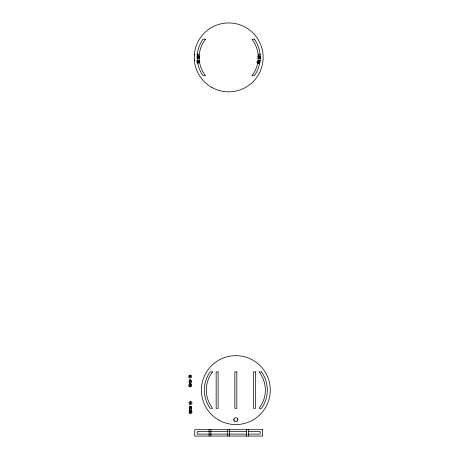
<?xml version="1.0" encoding="UTF-8"?>
<svg xmlns="http://www.w3.org/2000/svg" width="459" height="459" viewBox="0 0 459 459"><rect width="100%" height="100%" fill="white"/><g stroke="black" fill="none" stroke-linecap="round" stroke-linejoin="round"><path stroke-width="0.69" d="M189.458 382.99C187.846 378.457 192.545 378.457 190.933 382.99M189.785 409.485C188.173 404.953 192.872 404.953 191.26 409.485M198.058 56.841C197.399 55.637 198.747 56.669 198.672 55.757M189.802 384.705C187.978 378.491 192.413 378.491 190.588 384.705M190.129 411.201C189.481 412.991 189.733 404.161 190.915 406.984L190.915 411.907M190.588 380.488L190.514 380.838M190.915 407.007L190.789 407.414M198.225 55.769L197.909 56.141L197.886 55.757M190.933 380.488L190.714 381.268M191.26 407.035L190.944 407.89M258.417 55.769C257.264 58.247 260.127 54.873 259.117 57.926M190.049 385.411C189.177 386.099 190.933 387.08 189.647 386.145C188.529 383.661 192.166 384.401 190.56 386.369C190.422 386.644 189.349 383.644 190.72 385.738M190.376 411.907C189.366 413.031 191.437 413.444 191.26 411.803C190.864 409.348 188.643 412.452 190.496 413.037C191.604 412.394 188.976 411.384 191.219 411.551M233.958 419.056L233.958 420.22M237.682 420.318L237.687 418.969M258.245 56.549L258.692 56.268L258.796 56.79M258.87 57.576L258.968 57.094L258.778 57.341M198.546 56.784L198.649 56.509L198.546 57.128M198.512 56.279L198.328 55.769M197.886 55.763L197.542 56.75L197.944 57.685M191.214 385.686L191.191 385.112M258.199 56.245L258.985 56.25L258.784 55.774M258.354 62.097C257.281 61.466 259.771 61.678 258.647 62.103M190.37 376.529C191.288 375.33 189.108 375.083 190.049 376.552M190.703 403.025C191.627 401.809 189.406 401.608 190.376 403.048M198.133 61.621C199.803 63.359 197.307 58.66 198.116 62.699C200.267 62.544 197.892 58.827 197.542 61.621C197.399 63.313 199.43 62.464 198.454 61.638M198.546 57.725L199.011 56.801L198.672 55.803M196.871 54.214L198.988 54.214M258.411 54.214L260.534 54.214M199.177 56.164L197.209 56.164L197.209 58.626L199.177 58.626M257.568 56.164L260.196 56.164L260.196 58.626L257.568 58.626M259.123 60.577L260.534 60.577M228.043 431.638L197.209 431.638L197.209 434.099L228.043 434.099M229.357 431.638L246.414 431.638M248.382 431.638L260.196 431.638L260.196 434.099L248.382 434.099M229.357 434.099L246.414 434.099M191.179 412.291L190.686 411.912M190.256 408.011L189.785 407.035M190.342 385.411L190.542 385.692L190.588 385.365M189.774 381.395L189.458 380.488M198.058 56.291L198.058 57.186M190.256 407.414L190.129 407.03M248.285 429.693L248.285 436.05M246.512 429.693L246.512 436.05M229.586 429.693L229.586 436.05M227.813 429.693L227.813 436.05M210.888 429.693L210.888 436.05M209.12 429.693L209.12 436.05M194.748 54.214L194.748 55.011M194.748 59.779L194.748 60.577M199.418 57.289A1.475 1.475 0 0 1 198.495 57.811M197.921 57.782A1.475 1.475 0 0 1 197.135 57.289M259.593 55.757A1.475 1.475 0 0 1 259.128 58.207M257.763 62.091C258.618 64.289 259.335 61.787 258.101 62.585C259.628 64.874 259.031 58.528 257.763 62.091M189.802 376.529C190.921 378.233 190.433 374.573 189.802 376.506M190.129 403.025C191.254 404.735 190.726 401.097 190.129 403.025M205.46 39.187L203.004 39.187A31.493 31.493 0 0 0 203.01 75.597L205.46 75.597A29.525 29.525 0 0 1 205.46 39.187M254.395 39.187L251.945 39.187A29.525 29.525 0 0 1 251.945 75.597L254.395 75.597A31.493 31.493 0 0 0 254.395 39.187M212.597 371.91L210.142 371.91A31.493 31.493 0 0 0 210.142 408.321L212.597 408.321A29.525 29.525 0 0 1 212.592 371.905M218.123 371.91L216.155 371.91L216.155 408.321L218.123 408.321L218.123 371.91M236.821 371.91L234.853 371.91L234.853 408.321L236.821 408.321L236.821 371.91M255.52 371.91L253.552 371.91L253.552 408.321L255.52 408.321L255.52 371.91M261.532 371.91L259.077 371.91A29.525 29.525 0 0 1 259.083 408.321L261.532 408.321A31.493 31.493 0 0 0 261.532 371.91M262.657 429.693L194.748 429.693L194.748 436.05L262.657 436.05L262.657 429.693M211.479 87.221A34.442 34.442 0 0 0 263.145 57.392A34.442 34.442 0 0 0 211.479 27.563A34.442 34.442 0 0 0 211.479 87.221M197.542 62.894A1.475 1.475 0 0 0 199.757 61.621A1.475 1.475 0 0 0 197.542 60.341A1.475 1.475 0 0 0 197.542 62.894M257.74 63.371A1.475 1.475 0 0 0 259.978 62.126A1.475 1.475 0 0 0 257.786 60.812A1.475 1.475 0 0 0 257.74 63.371M189.458 386.69A1.475 1.475 0 0 0 191.673 385.411A1.475 1.475 0 0 0 189.458 384.131A1.475 1.475 0 0 0 189.458 386.69M189.458 377.832A1.475 1.475 0 0 0 191.673 376.552A1.475 1.475 0 0 0 189.458 375.273A1.475 1.475 0 0 0 189.458 377.832M218.616 419.945A34.442 34.442 0 0 0 270.282 390.116A34.442 34.442 0 0 0 218.616 360.286A34.442 34.442 0 0 0 218.616 419.945M234.767 421.293A1.968 1.968 0 0 0 237.802 419.738A1.968 1.968 0 0 0 234.939 417.885A1.968 1.968 0 0 0 234.767 421.293M189.785 404.327A1.475 1.475 0 0 0 192 403.048A1.475 1.475 0 0 0 189.785 401.768A1.475 1.475 0 0 0 189.785 404.327M189.785 413.18A1.475 1.475 0 0 0 192 411.907A1.475 1.475 0 0 0 189.785 410.627A1.475 1.475 0 0 0 189.785 413.18"/></g></svg>
